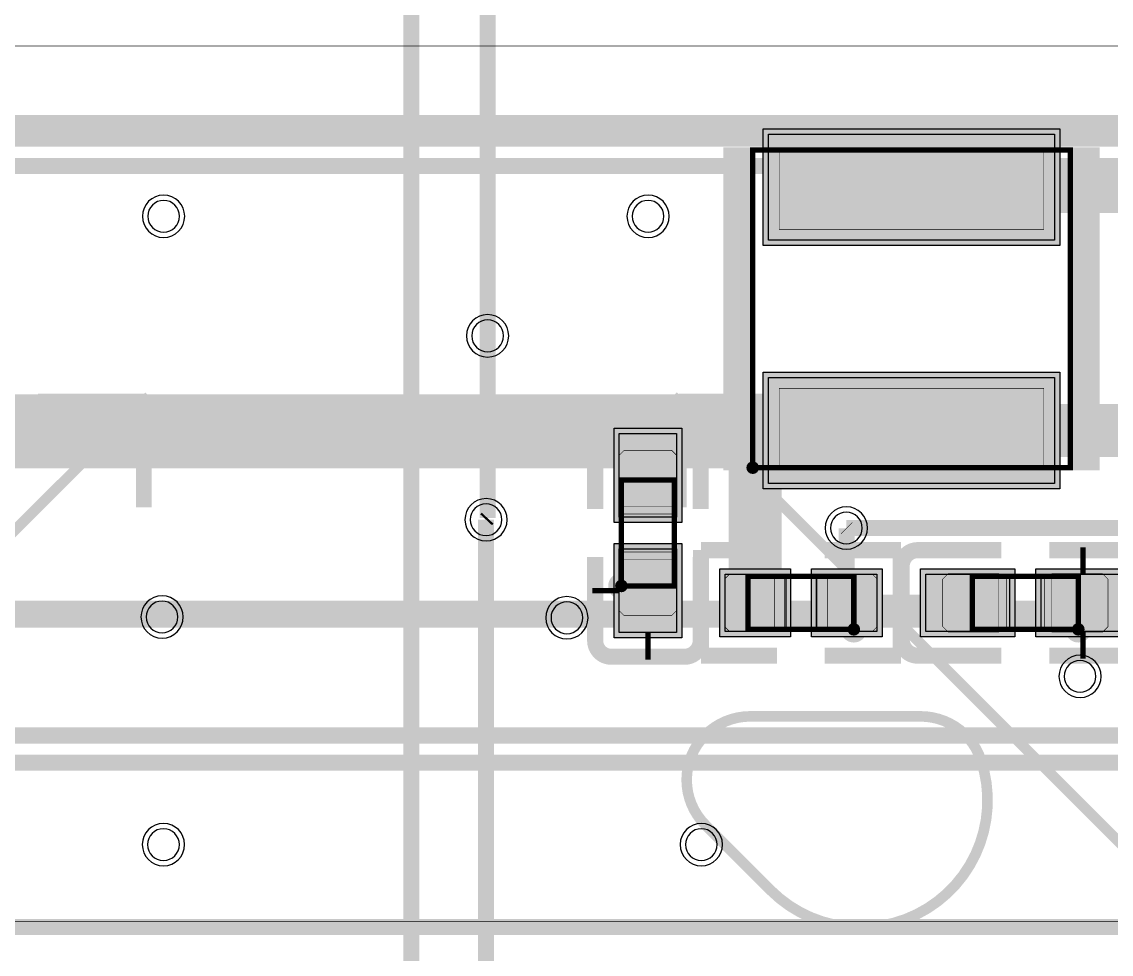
# Model space of a CAD drawing. Header units: millimetres. Extents: x -3 to 238, y -92 to 6.
# Drawn here: x 110.62 to 120.91, y -36.8 to -27.99 of the extents above; entities that cross this region are included whole.
import ezdxf

# ---------------------------------------------------------------- set-up
doc = ezdxf.new("R2010")
doc.units = ezdxf.units.MM
doc.header["$MEASUREMENT"] = 0
for name, color, linetype, true_color in [('Bottom-Layer', 7, 'Continuous', 0x0000ff), ('Bottom-Paste-Mask-Layer', 7, 'Continuous', 0x800000), ('Bottom-Silkscreen-Layer', 7, 'Continuous', 0x66cc33), ('Bottom-Solder-Mask-Layer', 7, 'Continuous', 0xaa00ff), ('Component-Marking-Layer', 7, 'Continuous', 0x66ffcc), ('Component-Shape-Layer', 7, 'Continuous', 0x00cccc), ('Document-Layer', 7, 'Continuous', 0xffffff), ('Hole-Layer', 7, 'Continuous', 0x222222), ('Multi-Layer', 7, 'Continuous', 0xc0c0c0), ('Pin-Soldering-Layer', 7, 'Continuous', 0xcc9999), ('Top-Layer', 7, 'Continuous', 0xff0000)]:
    doc.layers.add(name, color=color, linetype=linetype, true_color=true_color)

msp = doc.modelspace()

# ---------------------------------------------------------------- hatches: boundary and pattern name
at = {"layer": 'Bottom-Layer'}
for points in [[(120.375, -30.05), (117.675, -30.05), (117.675, -29.05), (120.375, -29.05)], [(120.375, -32.35), (117.675, -32.35), (117.675, -31.35), (120.375, -31.35)], [(116.805, -32.667), (116.265, -32.667), (116.265, -31.877), (116.805, -31.877)], [(116.805, -33.757), (116.265, -33.757), (116.265, -32.967), (116.805, -32.967)], [(117.83, -33.207), (117.83, -33.747), (117.265, -33.747), (117.265, -33.207)], [(118.696, -33.207), (118.696, -33.747), (118.13, -33.747), (118.13, -33.207)], [(119.95, -33.207), (119.95, -33.747), (119.16, -33.747), (119.16, -33.207)], [(121.04, -33.207), (121.04, -33.747), (120.25, -33.747), (120.25, -33.207)]]:
    msp.add_hatch(color=256, dxfattribs=at).paths.add_polyline_path(points)
at = {"layer": 'Bottom-Paste-Mask-Layer'}
for points in [[(120.375, -30.05), (117.675, -30.05), (117.675, -29.05), (120.375, -29.05)], [(120.375, -32.35), (117.675, -32.35), (117.675, -31.35), (120.375, -31.35)], [(116.76, -32.037), (116.31, -32.037), (116.26, -32.087), (116.26, -32.567), (116.31, -32.637), (116.76, -32.637), (116.81, -32.567), (116.81, -32.087)], [(116.76, -32.037), (116.31, -32.037), (116.26, -32.087), (116.26, -32.567), (116.31, -32.637), (116.76, -32.637), (116.81, -32.567), (116.81, -32.087)], [(116.76, -32.997), (116.31, -32.997), (116.26, -33.067), (116.26, -33.547), (116.31, -33.597), (116.76, -33.597), (116.81, -33.547), (116.81, -33.067)], [(116.76, -32.997), (116.31, -32.997), (116.26, -33.067), (116.26, -33.547), (116.31, -33.597), (116.76, -33.597), (116.81, -33.547), (116.81, -33.067)], [(117.845, -33.707), (117.845, -33.247), (117.805, -33.207), (117.305, -33.207), (117.265, -33.247), (117.265, -33.707), (117.305, -33.747), (117.805, -33.747)], [(117.845, -33.707), (117.845, -33.247), (117.805, -33.207), (117.305, -33.207), (117.265, -33.247), (117.265, -33.707), (117.305, -33.747), (117.805, -33.747)], [(118.115, -33.707), (118.115, -33.247), (118.155, -33.207), (118.656, -33.207), (118.696, -33.247), (118.696, -33.707), (118.656, -33.747), (118.155, -33.747)], [(118.115, -33.707), (118.115, -33.247), (118.155, -33.207), (118.656, -33.207), (118.696, -33.247), (118.696, -33.707), (118.656, -33.747), (118.155, -33.747)], [(119.32, -33.252), (119.32, -33.702), (119.37, -33.752), (119.85, -33.752), (119.92, -33.702), (119.92, -33.252), (119.85, -33.202), (119.37, -33.202)], [(119.32, -33.252), (119.32, -33.702), (119.37, -33.752), (119.85, -33.752), (119.92, -33.702), (119.92, -33.252), (119.85, -33.202), (119.37, -33.202)], [(120.28, -33.252), (120.28, -33.702), (120.35, -33.752), (120.83, -33.752), (120.88, -33.702), (120.88, -33.252), (120.83, -33.202), (120.35, -33.202)], [(120.28, -33.252), (120.28, -33.702), (120.35, -33.752), (120.83, -33.752), (120.88, -33.702), (120.88, -33.252), (120.83, -33.202), (120.35, -33.202)]]:
    msp.add_hatch(color=256, dxfattribs=at).paths.add_polyline_path(points)
at = {"layer": 'Bottom-Solder-Mask-Layer'}
for points in [[(120.426, -30.101), (117.624, -30.101), (117.624, -28.999), (120.426, -28.999)], [(120.426, -32.401), (117.624, -32.401), (117.624, -31.299), (120.426, -31.299)], [(116.856, -32.718), (116.215, -32.718), (116.215, -31.826), (116.856, -31.826)], [(116.856, -33.808), (116.215, -33.808), (116.215, -32.916), (116.856, -32.916)], [(117.881, -33.156), (117.881, -33.798), (117.214, -33.798), (117.214, -33.156)], [(118.747, -33.156), (118.747, -33.798), (118.079, -33.798), (118.079, -33.156)], [(120.001, -33.156), (120.001, -33.798), (119.109, -33.798), (119.109, -33.156)], [(121.091, -33.156), (121.091, -33.798), (120.199, -33.798), (120.199, -33.156)]]:
    msp.add_hatch(color=256, dxfattribs=at).paths.add_polyline_path(points)
at = {"layer": 'Component-Marking-Layer'}
for points in [[(117.465, -32.2, 1), (117.585, -32.2, 1)], [(117.465, -32.2, 1), (117.585, -32.2, 1)], [(116.225, -33.317, 1), (116.345, -33.317, 1)], [(116.225, -33.317, 1), (116.345, -33.317, 1)], [(118.42, -33.727, 1), (118.54, -33.727, 1)], [(118.42, -33.727, 1), (118.54, -33.727, 1)], [(120.54, -33.727, 1), (120.66, -33.727, 1)], [(120.54, -33.727, 1), (120.66, -33.727, 1)]]:
    msp.add_hatch(color=256, dxfattribs=at).paths.add_polyline_path(points)
at = {"layer": 'Pin-Soldering-Layer'}
for points in [[(117.775, -29.2), (117.775, -29.95), (120.275, -29.95), (120.275, -29.2)], [(117.775, -29.2), (117.775, -29.95), (120.275, -29.95), (120.275, -29.2)], [(117.775, -31.45), (117.775, -32.2), (120.275, -32.2), (120.275, -31.45)], [(117.775, -31.45), (117.775, -32.2), (120.275, -32.2), (120.275, -31.45)], [(116.285, -32.317), (116.785, -32.317), (116.785, -32.567), (116.285, -32.567)], [(116.285, -32.317), (116.785, -32.317), (116.785, -32.567), (116.285, -32.567)], [(116.285, -33.317), (116.785, -33.317), (116.785, -33.067), (116.285, -33.067)], [(116.285, -33.317), (116.785, -33.317), (116.785, -33.067), (116.285, -33.067)], [(117.729, -33.727), (117.729, -33.227), (117.479, -33.227), (117.479, -33.727)], [(117.729, -33.727), (117.729, -33.227), (117.479, -33.227), (117.479, -33.727)], [(118.229, -33.227), (118.229, -33.727), (118.479, -33.727), (118.479, -33.227)], [(118.229, -33.227), (118.229, -33.727), (118.479, -33.727), (118.479, -33.227)], [(119.6, -33.727), (119.6, -33.227), (119.85, -33.227), (119.85, -33.727)], [(119.6, -33.727), (119.6, -33.227), (119.85, -33.227), (119.85, -33.727)], [(120.6, -33.727), (120.6, -33.227), (120.35, -33.227), (120.35, -33.727)], [(120.6, -33.727), (120.6, -33.227), (120.35, -33.227), (120.35, -33.727)]]:
    msp.add_hatch(color=256, dxfattribs=at).paths.add_polyline_path(points)

# ---------------------------------------------------------------- linework, layer by layer
at = {"layer": 'Bottom-Layer'}
for points, const_width in [([(115.021, -30.955), (115.021, -23.679)], 0.152), ([(119.029, -29.546), (119.025, -29.55)], 0.5), ([(122.981, -29.546), (119.029, -29.546)], 0.5), ([(102.4, -31.859), (117.531, -31.857)], 0.7), ([(117.531, -31.857), (117.538, -31.85)], 0.7), ([(117.547, -31.859), (117.538, -31.85)], 0.5), ([(119.025, -31.85), (117.538, -31.85)], 0.5), ([(117.547, -33.477), (117.547, -31.859)], 0.5), ([(119.025, -31.85), (121.4, -31.85)], 0.5), ([(115.007, -41.807), (115.007, -32.692)], 0.152), ([(118.41, -32.77), (118.413, -32.773)], 0.152), ([(118.413, -32.773), (118.413, -33.477)], 0.152), ([(120.645, -33.21), (120.645, -32.951)], 0.0508), ([(116.268, -33.362), (116.009, -33.362)], 0.0508), ([(119.555, -33.477), (118.413, -33.477)], 0.152), ([(116.535, -33.754), (116.535, -34.014)], 0.0508), ([(120.645, -33.745), (120.645, -34.004)], 0.0508)]:
    msp.add_lwpolyline(points, dxfattribs=dict(at, const_width=const_width))
at = {"layer": 'Bottom-Layer', "const_width": 0.00508}
msp.add_lwpolyline([(81.492, -36.288), (81.492, -28.418, -0.414), (81.692, -28.218), (146.319, -28.218, -0.414), (146.519, -28.418), (146.519, -36.288, -0.414), (146.319, -36.488), (81.692, -36.488, -0.414)], format="xyb", close=True, dxfattribs=at)
at = {"layer": 'Bottom-Layer'}
for points in [[(120.375, -30.05), (117.675, -30.05), (117.675, -29.05), (120.375, -29.05)], [(120.375, -32.35), (117.675, -32.35), (117.675, -31.35), (120.375, -31.35)], [(116.805, -32.667), (116.265, -32.667), (116.265, -31.877), (116.805, -31.877)], [(116.805, -33.757), (116.265, -33.757), (116.265, -32.967), (116.805, -32.967)], [(117.83, -33.207), (117.83, -33.747), (117.265, -33.747), (117.265, -33.207)], [(118.696, -33.207), (118.696, -33.747), (118.13, -33.747), (118.13, -33.207)], [(119.95, -33.207), (119.95, -33.747), (119.16, -33.747), (119.16, -33.207)], [(121.04, -33.207), (121.04, -33.747), (120.25, -33.747), (120.25, -33.207)]]:
    msp.add_lwpolyline(points, close=True, dxfattribs=at)
at = {"layer": 'Bottom-Paste-Mask-Layer'}
for points in [[(120.375, -30.05), (117.675, -30.05), (117.675, -29.05), (120.375, -29.05)], [(120.375, -32.35), (117.675, -32.35), (117.675, -31.35), (120.375, -31.35)]]:
    msp.add_lwpolyline(points, close=True, dxfattribs=at)
at = {"layer": 'Bottom-Paste-Mask-Layer', "const_width": 0.00508}
for points in [[(116.76, -32.037), (116.31, -32.037), (116.26, -32.087), (116.26, -32.567), (116.31, -32.637), (116.76, -32.637), (116.81, -32.567), (116.81, -32.087)], [(116.76, -32.037), (116.31, -32.037), (116.26, -32.087), (116.26, -32.567), (116.31, -32.637), (116.76, -32.637), (116.81, -32.567), (116.81, -32.087)], [(116.76, -32.997), (116.31, -32.997), (116.26, -33.067), (116.26, -33.547), (116.31, -33.597), (116.76, -33.597), (116.81, -33.547), (116.81, -33.067)], [(116.76, -32.997), (116.31, -32.997), (116.26, -33.067), (116.26, -33.547), (116.31, -33.597), (116.76, -33.597), (116.81, -33.547), (116.81, -33.067)], [(117.845, -33.707), (117.845, -33.247), (117.805, -33.207), (117.305, -33.207), (117.265, -33.247), (117.265, -33.707), (117.305, -33.747), (117.805, -33.747)], [(117.845, -33.707), (117.845, -33.247), (117.805, -33.207), (117.305, -33.207), (117.265, -33.247), (117.265, -33.707), (117.305, -33.747), (117.805, -33.747)], [(118.115, -33.707), (118.115, -33.247), (118.155, -33.207), (118.656, -33.207), (118.696, -33.247), (118.696, -33.707), (118.656, -33.747), (118.155, -33.747)], [(118.115, -33.707), (118.115, -33.247), (118.155, -33.207), (118.656, -33.207), (118.696, -33.247), (118.696, -33.707), (118.656, -33.747), (118.155, -33.747)], [(119.32, -33.252), (119.32, -33.702), (119.37, -33.752), (119.85, -33.752), (119.92, -33.702), (119.92, -33.252), (119.85, -33.202), (119.37, -33.202)], [(119.32, -33.252), (119.32, -33.702), (119.37, -33.752), (119.85, -33.752), (119.92, -33.702), (119.92, -33.252), (119.85, -33.202), (119.37, -33.202)], [(120.28, -33.252), (120.28, -33.702), (120.35, -33.752), (120.83, -33.752), (120.88, -33.702), (120.88, -33.252), (120.83, -33.202), (120.35, -33.202)], [(120.28, -33.252), (120.28, -33.702), (120.35, -33.752), (120.83, -33.752), (120.88, -33.702), (120.88, -33.252), (120.83, -33.202), (120.35, -33.202)]]:
    msp.add_lwpolyline(points, close=True, dxfattribs=at)
at = {"layer": 'Bottom-Silkscreen-Layer'}
for points, const_width in [([(117.374, -29.176), (117.374, -32.224)], 0.254), ([(117.374, -29.176), (117.374, -32.224)], 0.254), ([(120.676, -32.224), (120.676, -29.176)], 0.254), ([(120.676, -32.224), (120.676, -29.176)], 0.254), ([(116.189, -31.648), (116.882, -31.648)], 0.152), ([(116.189, -31.648), (116.882, -31.648)], 0.152), ([(116.037, -32.591), (116.037, -31.801)], 0.152), ([(116.037, -32.591), (116.037, -31.801)], 0.152), ([(117.034, -31.801), (117.034, -32.591)], 0.152), ([(117.034, -31.801), (117.034, -32.591)], 0.152), ([(117.036, -33.976), (117.036, -32.979)], 0.152), ([(117.036, -32.979), (117.754, -32.979)], 0.152), ([(117.036, -33.976), (117.036, -32.979)], 0.152), ([(117.036, -32.979), (117.754, -32.979)], 0.152), ([(118.924, -32.979), (118.206, -32.979)], 0.152), ([(118.924, -32.979), (118.206, -32.979)], 0.152), ([(118.924, -33.976), (118.924, -32.979)], 0.152), ([(118.924, -33.976), (118.924, -32.979)], 0.152), ([(119.084, -32.979), (119.874, -32.979)], 0.152), ([(119.084, -32.979), (119.874, -32.979)], 0.152), ([(121.117, -32.979), (120.326, -32.979)], 0.152), ([(121.117, -32.979), (120.326, -32.979)], 0.152), ([(116.037, -33.043), (116.037, -33.833)], 0.152), ([(116.037, -33.043), (116.037, -33.833)], 0.152), ([(117.034, -33.833), (117.034, -33.043)], 0.152), ([(117.034, -33.833), (117.034, -33.043)], 0.152), ([(118.932, -33.823), (118.932, -33.131)], 0.152), ([(118.932, -33.823), (118.932, -33.131)], 0.152), ([(116.189, -33.986), (116.882, -33.986)], 0.152), ([(116.189, -33.986), (116.882, -33.986)], 0.152), ([(117.754, -33.976), (117.036, -33.976)], 0.152), ([(117.754, -33.976), (117.036, -33.976)], 0.152), ([(118.206, -33.976), (118.924, -33.976)], 0.152), ([(118.206, -33.976), (118.924, -33.976)], 0.152), ([(119.874, -33.976), (119.084, -33.976)], 0.152), ([(119.874, -33.976), (119.084, -33.976)], 0.152), ([(120.326, -33.976), (121.117, -33.976)], 0.152), ([(120.326, -33.976), (121.117, -33.976)], 0.152)]:
    msp.add_lwpolyline(points, dxfattribs=dict(at, const_width=const_width))
at = {"layer": 'Bottom-Silkscreen-Layer', "const_width": 0.152}
for points in [[(116.037, -31.801, -0.414), (116.189, -31.648)], [(116.037, -31.801, -0.414), (116.189, -31.648)], [(116.882, -31.648, -0.414), (117.034, -31.801)], [(116.882, -31.648, -0.414), (117.034, -31.801)], [(118.932, -33.131, -0.414), (119.084, -32.979)], [(118.932, -33.131, -0.414), (119.084, -32.979)], [(119.084, -33.976, -0.414), (118.932, -33.823)], [(119.084, -33.976, -0.414), (118.932, -33.823)], [(116.037, -33.833, 0.414), (116.189, -33.986)], [(116.037, -33.833, 0.414), (116.189, -33.986)], [(116.882, -33.986, 0.414), (117.034, -33.833)], [(116.882, -33.986, 0.414), (117.034, -33.833)]]:
    msp.add_lwpolyline(points, format="xyb", dxfattribs=at)
at = {"layer": 'Bottom-Solder-Mask-Layer'}
for points in [[(120.426, -30.101), (117.624, -30.101), (117.624, -28.999), (120.426, -28.999)], [(120.426, -32.401), (117.624, -32.401), (117.624, -31.299), (120.426, -31.299)], [(116.856, -32.718), (116.215, -32.718), (116.215, -31.826), (116.856, -31.826)], [(116.856, -33.808), (116.215, -33.808), (116.215, -32.916), (116.856, -32.916)], [(117.881, -33.156), (117.881, -33.798), (117.214, -33.798), (117.214, -33.156)], [(118.747, -33.156), (118.747, -33.798), (118.079, -33.798), (118.079, -33.156)], [(120.001, -33.156), (120.001, -33.798), (119.109, -33.798), (119.109, -33.156)], [(121.091, -33.156), (121.091, -33.798), (120.199, -33.798), (120.199, -33.156)]]:
    msp.add_lwpolyline(points, close=True, dxfattribs=at)
at = {"layer": 'Component-Marking-Layer', "const_width": 0.129}
for points in [[(117.465, -32.2, 1), (117.585, -32.2, 1)], [(117.465, -32.2, 1), (117.585, -32.2, 1)], [(118.42, -33.727, 1), (118.54, -33.727, 1)], [(118.42, -33.727, 1), (118.54, -33.727, 1)]]:
    msp.add_lwpolyline(points, format="xyb", close=True, dxfattribs=at)
for points in [[(116.225, -33.317, 1), (116.345, -33.317), (116.345, -33.317, 1), (116.225, -33.317)], [(116.225, -33.317, 1), (116.345, -33.317), (116.345, -33.317, 1), (116.225, -33.317)], [(120.54, -33.727, 1), (120.66, -33.727), (120.66, -33.727, 1), (120.54, -33.727)], [(120.54, -33.727, 1), (120.66, -33.727), (120.66, -33.727, 1), (120.54, -33.727)]]:
    msp.add_lwpolyline(points, format="xyb", dxfattribs=at)
at = {"layer": 'Component-Shape-Layer', "const_width": 0.0508}
for points in [[(120.525, -29.2), (117.525, -29.2), (117.525, -32.2), (120.525, -32.2)], [(120.525, -29.2), (117.525, -29.2), (117.525, -32.2), (120.525, -32.2)], [(116.285, -33.317), (116.785, -33.317), (116.785, -32.317), (116.285, -32.317)], [(116.285, -33.317), (116.785, -33.317), (116.785, -32.317), (116.285, -32.317)], [(118.48, -33.727), (118.48, -33.227), (117.48, -33.227), (117.48, -33.727)], [(118.48, -33.727), (118.48, -33.227), (117.48, -33.227), (117.48, -33.727)], [(120.6, -33.727), (120.6, -33.227), (119.6, -33.227), (119.6, -33.727)], [(120.6, -33.727), (120.6, -33.227), (119.6, -33.227), (119.6, -33.727)]]:
    msp.add_lwpolyline(points, close=True, dxfattribs=at)
at = {"layer": 'Document-Layer'}
for points, const_width in [([(114.3, -10), (114.3, -29.05)], 0.15), ([(114.3, -29.05), (114.3, -10)], 0.15), ([(114.3, -10), (114.3, -29.05)], 0.15), ([(114.3, -29.05), (114.3, -10)], 0.15), ([(114.3, -29.05), (95.25, -29.05)], 0.15), ([(95.25, -29.05), (114.3, -29.05)], 0.15), ([(114.3, -29.05), (95.25, -29.05)], 0.15), ([(95.25, -29.05), (114.3, -29.05)], 0.15), ([(133.35, -29.05), (114.3, -29.05)], 0.15), ([(114.3, -29.05), (114.3, -48.1)], 0.15), ([(114.3, -29.05), (133.35, -29.05)], 0.15), ([(114.3, -48.1), (114.3, -29.05)], 0.15), ([(133.35, -29.05), (114.3, -29.05)], 0.15), ([(114.3, -29.05), (114.3, -48.1)], 0.15), ([(114.3, -29.05), (133.35, -29.05)], 0.15), ([(114.3, -48.1), (114.3, -29.05)], 0.15), ([(97.723, -45.624), (111.824, -31.524)], 0.1), ([(116.773, -31.524), (130.874, -45.624)], 0.1), ([(111.775, -31.575), (110.775, -31.575)], 0.15), ([(111.775, -31.575), (110.775, -31.575)], 0.15), ([(111.775, -31.575), (111.775, -32.575)], 0.15), ([(111.775, -31.575), (111.775, -32.575)], 0.15), ([(116.825, -31.575), (117.825, -31.575)], 0.15), ([(116.825, -32.575), (116.825, -31.575)], 0.15), ([(116.825, -31.575), (117.825, -31.575)], 0.15), ([(116.825, -32.575), (116.825, -31.575)], 0.15)]:
    msp.add_lwpolyline(points, dxfattribs=dict(at, const_width=const_width))
for points, const_width in [([(120.9, -24.583), (107.7, -24.583, 1), (107.7, -33.583), (120.9, -33.583, 1)], 0.254), ([(107.7, -33.549), (120.9, -33.549, 1), (120.9, -24.549), (107.7, -24.549, 1)], 0.1), ([(117.077, -35.573), (117.694, -36.191, 0.794), (119.679, -34.956, 0.321), (119.111, -34.549), (117.501, -34.549, 0.668)], 0.1)]:
    msp.add_lwpolyline(points, format="xyb", close=True, dxfattribs=dict(at, const_width=const_width))
at = {"layer": 'Hole-Layer'}
for points in [[(111.811, -29.826, 1), (112.111, -29.826, 1)], [(116.387, -29.826, 1), (116.687, -29.826, 1)], [(114.871, -30.955, 1), (115.171, -30.955, 1)], [(114.857, -32.692, 1), (115.157, -32.692, 1)], [(118.26, -32.77, 1), (118.56, -32.77, 1)], [(111.797, -33.61, 1), (112.097, -33.61, 1)], [(115.62, -33.618, 1), (115.92, -33.618, 1)], [(120.467, -34.171, 1), (120.767, -34.171, 1)], [(111.81, -35.76, 1), (112.11, -35.76, 1)], [(116.89, -35.76, 1), (117.19, -35.76, 1)]]:
    msp.add_lwpolyline(points, format="xyb", close=True, dxfattribs=at)
at = {"layer": 'Multi-Layer'}
for points in [[(111.761, -29.826, 1), (112.161, -29.826), (112.161, -29.826, 1), (111.761, -29.826)], [(116.337, -29.826, 1), (116.737, -29.826), (116.737, -29.826, 1), (116.337, -29.826)], [(114.821, -30.955, 1), (115.221, -30.955), (115.221, -30.955, 1), (114.821, -30.955)], [(114.807, -32.692, 1), (115.207, -32.692), (115.207, -32.692, 1), (114.807, -32.692)], [(118.21, -32.77, 1), (118.61, -32.77), (118.61, -32.77, 1), (118.21, -32.77)], [(111.747, -33.61, 1), (112.147, -33.61), (112.147, -33.61, 1), (111.747, -33.61)], [(115.57, -33.618, 1), (115.97, -33.618), (115.97, -33.618, 1), (115.57, -33.618)], [(120.417, -34.171, 1), (120.817, -34.171), (120.817, -34.171, 1), (120.417, -34.171)], [(111.76, -35.76, 1), (112.16, -35.76), (112.16, -35.76, 1), (111.76, -35.76)], [(116.84, -35.76, 1), (117.24, -35.76), (117.24, -35.76, 1), (116.84, -35.76)]]:
    msp.add_lwpolyline(points, format="xyb", dxfattribs=at)
at = {"layer": 'Pin-Soldering-Layer', "const_width": 0.00508}
for points in [[(117.775, -29.2), (117.775, -29.95), (120.275, -29.95), (120.275, -29.2)], [(117.775, -29.2), (117.775, -29.95), (120.275, -29.95), (120.275, -29.2)], [(117.775, -31.45), (117.775, -32.2), (120.275, -32.2), (120.275, -31.45)], [(117.775, -31.45), (117.775, -32.2), (120.275, -32.2), (120.275, -31.45)], [(116.285, -32.317), (116.785, -32.317), (116.785, -32.567), (116.285, -32.567)], [(116.285, -32.317), (116.785, -32.317), (116.785, -32.567), (116.285, -32.567)], [(116.285, -33.317), (116.785, -33.317), (116.785, -33.067), (116.285, -33.067)], [(116.285, -33.317), (116.785, -33.317), (116.785, -33.067), (116.285, -33.067)], [(117.729, -33.727), (117.729, -33.227), (117.479, -33.227), (117.479, -33.727)], [(117.729, -33.727), (117.729, -33.227), (117.479, -33.227), (117.479, -33.727)], [(118.229, -33.227), (118.229, -33.727), (118.479, -33.727), (118.479, -33.227)], [(118.229, -33.227), (118.229, -33.727), (118.479, -33.727), (118.479, -33.227)], [(119.6, -33.727), (119.6, -33.227), (119.85, -33.227), (119.85, -33.727)], [(119.6, -33.727), (119.6, -33.227), (119.85, -33.227), (119.85, -33.727)], [(120.6, -33.727), (120.6, -33.227), (120.35, -33.227), (120.35, -33.727)], [(120.6, -33.727), (120.6, -33.227), (120.35, -33.227), (120.35, -33.727)]]:
    msp.add_lwpolyline(points, close=True, dxfattribs=at)
at = {"layer": 'Top-Layer', "const_width": 0.00508}
msp.add_lwpolyline([(81.492, -36.288), (81.492, -28.418, -0.414), (81.692, -28.218), (146.319, -28.218, -0.414), (146.519, -28.418), (146.519, -36.288, -0.414), (146.319, -36.488), (81.692, -36.488, -0.414)], format="xyb", close=True, dxfattribs=at)
at = {"layer": 'Top-Layer'}
for points, const_width in [([(134.642, -29.019), (38.761, -29.019)], 0.3), ([(134.505, -29.35), (87.696, -29.35)], 0.152), ([(115.021, -32.677), (115.021, -30.955)], 0.152), ([(115.007, -32.692), (115.021, -32.677)], 0.152), ([(124.091, -32.77), (118.41, -32.77)], 0.152), ([(135.256, -34.73), (107.102, -34.73)], 0.152), ([(135.696, -34.987), (99.298, -34.987)], 0.152), ([(109.775, -36.539), (121.865, -36.539)], 0.152)]:
    msp.add_lwpolyline(points, dxfattribs=dict(at, const_width=const_width))

doc.saveas('drawing.dxf')
